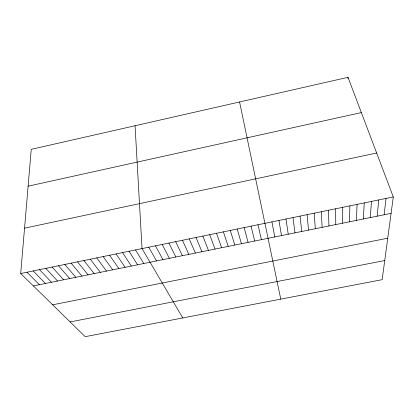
<?xml version="1.0" encoding="UTF-8"?>
<svg xmlns="http://www.w3.org/2000/svg" width="414" height="414" viewBox="0 0 414 414"><rect width="100%" height="100%" fill="white"/><g stroke="black" fill="none" stroke-linecap="round" stroke-linejoin="round"><path stroke-width="0.62" d="M342.642 223.182L342.725 207.331M347.977 78.582L347.998 77.32L31.247 149.34L20.7 273.519L85.191 336.68L382.163 279.662L393.3 196.935L347.998 77.32M349.514 221.79L349.897 205.856M356.402 220.393L357.085 204.381M363.311 218.99L364.294 202.896M370.23 217.588L371.518 201.411M377.164 216.18L378.763 199.926M384.12 214.768L386.024 198.43M28.121 186.186L361.35 112.577M24.55 228.186L376.662 153.004M20.7 273.519L393.3 196.935M33.363 285.924L391.09 213.355M52.645 304.808L387.747 238.19M70.132 321.932L384.735 260.541M26.957 272.236L39.387 284.703M33.229 270.947L45.421 283.476M39.516 269.654L51.471 282.25M45.814 268.36L57.536 281.018M52.128 267.061L63.611 279.786M58.457 265.762L69.697 278.555M64.796 264.458L75.798 277.313M71.151 263.154L81.915 276.076M77.527 261.839L88.042 274.834M83.907 260.53L94.185 273.587M90.309 259.216L100.338 272.334M96.726 257.896L106.507 271.087M103.153 256.577L112.686 269.83M109.596 255.252L118.885 268.577M116.055 253.922L125.09 267.315M122.528 252.592L131.316 266.052M129.018 251.257L137.552 264.789M135.518 249.921L143.798 263.521M182.771 317.942L142.038 248.581L135.062 125.737M148.729 247.205L156.492 260.944M155.436 245.828L162.94 259.635M162.164 244.446L169.398 258.326M168.902 243.059L175.878 257.011M175.66 241.672L182.367 255.697M182.429 240.28L188.867 254.377M189.219 238.883L195.387 253.052M196.024 237.486L201.923 251.728M202.844 236.083L208.47 250.403M209.681 234.676L215.032 249.068M216.532 233.268L221.614 247.732M223.4 231.856L228.207 246.397M230.287 230.443L234.816 245.057M237.186 229.025L241.44 243.711M244.105 227.602L248.079 242.366M251.039 226.179L254.729 241.015M257.989 224.75L261.4 239.665M239.577 101.973L280.764 299.131M271.946 221.878L274.787 236.948M278.943 220.439L281.499 235.587M285.965 218.996L288.232 234.22M292.998 217.552L294.98 232.854M300.052 216.103L301.739 231.478M307.121 214.649L308.518 230.106M314.205 213.194L315.313 228.725M321.311 211.735L322.118 227.348M328.431 210.271L328.944 225.961M335.568 208.801L335.785 224.574"/></g></svg>
